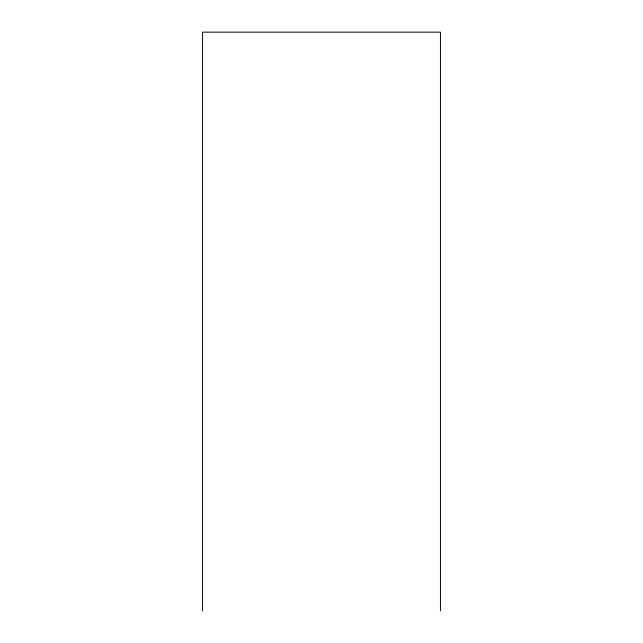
<?xml version="1.0" encoding="UTF-8"?>
<svg xmlns="http://www.w3.org/2000/svg" width="643" height="643" viewBox="0 0 643 643"><rect width="100%" height="100%" fill="white"/><g stroke="black" fill="none" stroke-linecap="round" stroke-linejoin="round"><path stroke-width="0.96" d="M440.455 610.85L440.455 32.15L202.545 32.15L202.545 610.85"/></g></svg>
